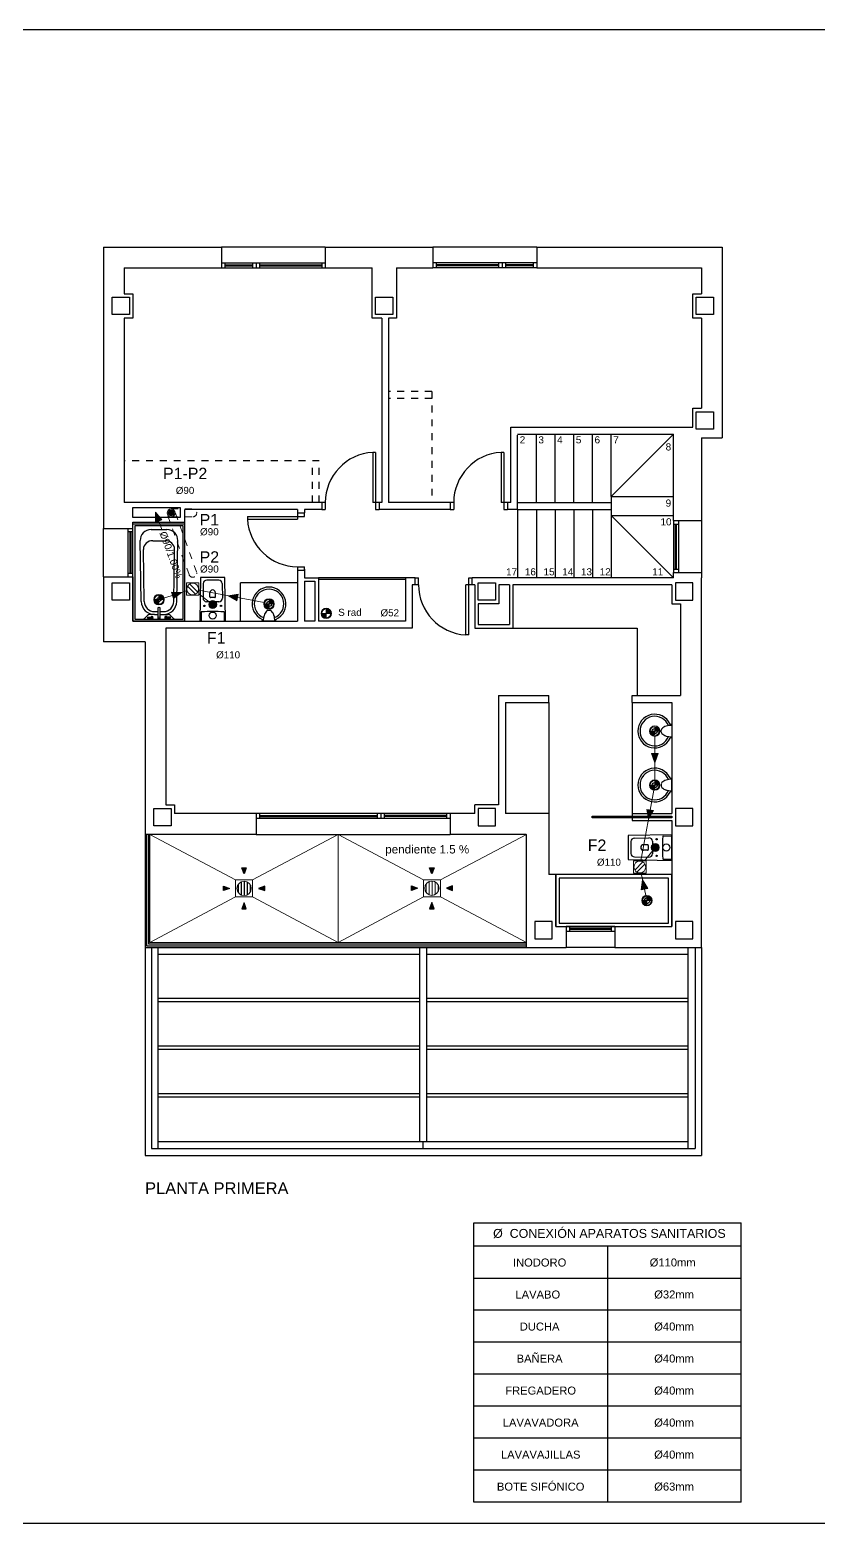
# Model space of a CAD drawing. Header units: millimetres. Extents: x 441156 to 441876, y 4514765 to 4515211.
# Drawn here: x 441305.64 to 441317.02, y 4515058.15 to 4515079.69 of the extents above; entities that cross this region are included whole.
import ezdxf
from ezdxf.enums import TextEntityAlignment as Align

# ---------------------------------------------------------------- set-up
doc = ezdxf.new("R2010")
doc.units = ezdxf.units.MM
for name, pattern in [('CONTINUA', [0]), ('RAYITAS', [0.375, 0.25, -0.125]), ('TRAZO_Y_PUNTO', [1, 0.5, -0.25, 0, -0.25])]:
    doc.linetypes.add(name, pattern=pattern)
doc.layers.add('01_cartela', color=6, linetype='Continuous', plot=False)
for name, color, linetype in [('01_FECALES', 170, 'Continuous'), ('01_mono PRIMERA', 2, 'Continuous'), ('01_proyección', 4, 'RAYITAS'), ('01_puertas', 2, 'Continuous'), ('01_textos', 7, 'Continuous'), ('CALEFAC_NOTAS', 7, 'Continuous'), ('INGIN SANEAMIENTO TEXTO', 7, 'Continuous')]:
    doc.layers.add(name, color=color, linetype=linetype)
for name, color, linetype, lineweight in [('INGIN SANEAMIENTO BAJANTE FECALES', 10, 'Continuous', 5), ('INGIN SANEAMIENTO BAJANTE PLUVIALES', 170, 'Continuous', 5), ('INGIN SANEAMIENTO TEXTO ENTERRADO', 7, 'Continuous', 0)]:
    doc.layers.add(name, color=color, linetype=linetype, lineweight=lineweight)
doc.layers.add('INGIN SANEAMIENTO INTERIOR', color=7, linetype='Continuous', lineweight=20, true_color=0x046206)
doc.styles.add('Estilo1', font='swissel.ttf')
doc.styles.add('NIEVES2', font='sanss___.ttf')
doc.linetypes.add('FLE2', pattern='A,1e-05,[1,fle2.shx,S=1,R=0,X=0,Y=0],-1', length=1.00001)

# ---------------------------------------------------------------- blocks, each defined once
blk = doc.blocks.new('A$C07944EAF')
at = {"layer": '01_mono PRIMERA', "color": 254}
for p, q in [((1.407, 13.1), (1.407, 9.043)), ((1.407, 13.1), (3.107, 13.1)), ((3.107, 13.1, 0), (3.107, 12.8, 0)), ((4.607, 13.1, 0), (3.107, 13.1, 0)), ((4.607, 13.1, 0), (4.607, 12.8, 0)), ((4.607, 13.1), (6.157, 13.1, 0)), ((6.157, 13.1, 0), (6.157, 12.8, 0)), ((7.657, 13.1, 0), (6.157, 13.1, 0)), ((7.657, 13.1, 0), (10.332, 13.1)), ((7.657, 13.1, 0), (7.657, 12.8, 0)), ((10.332, 13.1, 0), (10.332, 10.35, 0)), ((1.707, 12.8, 0), (1.707, 12.425, 0)), ((1.707, 12.8, 0), (3.107, 12.8)), ((3.107, 12.87, 0), (4.607, 12.87, 0)), ((3.107, 12.8, 0), (4.607, 12.8, 0)), ((3.157, 12.87, 0), (3.157, 12.8, 0)), ((3.157, 12.842, 0), (3.557, 12.842, 0)), ((3.157, 12.828, 0), (3.557, 12.828, 0)), ((3.557, 12.87, 0), (3.557, 12.8, 0)), ((3.607, 12.87, 0), (3.607, 12.8, 0)), ((3.657, 12.87, 0), (3.657, 12.8, 0)), ((3.657, 12.842, 0), (4.557, 12.842, 0)), ((3.657, 12.828, 0), (4.557, 12.828, 0)), ((4.557, 12.87, 0), (4.557, 12.8, 0)), ((4.607, 12.8), (5.282, 12.8)), ((5.632, 12.8), (6.157, 12.8, 0)), ((7.657, 12.87, 0), (6.157, 12.87, 0)), ((7.657, 12.8, 0), (6.157, 12.8, 0)), ((6.207, 12.87, 0), (6.207, 12.8, 0)), ((7.107, 12.842, 0), (6.207, 12.842, 0)), ((7.107, 12.828, 0), (6.207, 12.828, 0)), ((7.107, 12.87, 0), (7.107, 12.8, 0)), ((7.157, 12.87, 0), (7.157, 12.8, 0)), ((7.207, 12.87, 0), (7.207, 12.8, 0)), ((7.607, 12.842, 0), (7.207, 12.842, 0)), ((7.607, 12.828, 0), (7.207, 12.828, 0)), ((7.607, 12.87, 0), (7.607, 12.8, 0)), ((7.657, 12.8, 0), (10.032, 12.8)), ((10.032, 12.8, 0), (10.032, 12.425, 0)), ((1.707, 12.075), (1.707, 9.415)), ((5.42, 12.075, 0), (5.42, 9.415, 0)), ((5.52, 12.075, 0), (5.52, 9.415, 0)), ((10.032, 12.075, 0), (10.032, 10.775, 0)), ((7.282, 10.5), (9.907, 10.5)), ((7.282, 9.415), (7.282, 10.5)), ((7.382, 10.4), (9.632, 10.4)), ((7.382, 9.315), (7.382, 10.385)), ((7.652, 9.415), (7.652, 10.4)), ((7.922, 9.415), (7.922, 10.4)), ((8.192, 9.415), (8.192, 10.4)), ((8.462, 9.415), (8.462, 10.4)), ((8.732, 9.5), (8.732, 10.4)), ((8.732, 9.5), (9.632, 10.4)), ((9.632, 9.155), (9.632, 10.4)), ((10.032, 10.35, 0), (10.332, 10.35, 0)), ((10.032, 10.35, 0), (10.032, 9.155, 0)), ((5.332, 10.139, 0), (5.291, 10.139, 0)), ((5.291, 10.139, 0), (5.291, 9.415, 0)), ((5.332, 10.139, 0), (5.332, 9.315, 0)), ((7.184, 10.139), (7.142, 10.139)), ((7.142, 10.139), (7.142, 9.415)), ((7.184, 10.139), (7.184, 9.315)), ((8.732, 9.5), (8.732, 8.33)), ((8.732, 9.5), (9.632, 9.5)), ((4.557, 9.415), (1.707, 9.415)), ((4.207, 9.315), (2.582, 9.315)), ((2.582, 9.13, 0), (2.582, 9.315, 0)), ((4.207, 9.315), (4.207, 9.265)), ((4.207, 9.265), (4.307, 9.265)), ((4.207, 9.265), (4.207, 9.174)), ((4.557, 9.315, 0), (4.307, 9.315, 0)), ((4.307, 9.315), (4.307, 9.265)), ((4.307, 9.215), (4.307, 9.265)), ((4.557, 9.415, 0), (4.557, 9.315, 0)), ((4.607, 9.415, 0), (4.557, 9.415, 0)), ((4.557, 9.315, 0), (4.607, 9.315, 0)), ((4.607, 9.415, 0), (4.607, 9.315, 0)), ((5.382, 9.415, 0), (5.291, 9.415, 0)), ((5.332, 9.315, 0), (5.382, 9.315, 0)), ((5.42, 9.415), (5.382, 9.415)), ((5.42, 9.415, 0), (5.382, 9.415, 0)), ((5.382, 9.415, 0), (5.382, 9.315, 0)), ((6.409, 9.315), (5.382, 9.315, 0)), ((6.409, 9.415), (5.52, 9.415)), ((6.409, 9.415), (6.409, 9.315)), ((6.459, 9.415), (6.409, 9.415)), ((6.409, 9.315), (6.459, 9.315)), ((6.459, 9.415), (6.459, 9.315)), ((7.234, 9.415), (7.142, 9.415)), ((7.184, 9.315), (7.234, 9.315)), ((7.282, 9.415), (7.234, 9.415)), ((7.234, 9.415), (7.234, 9.315)), ((7.382, 9.315), (7.234, 9.315)), ((7.382, 9.415), (8.732, 9.415)), ((7.382, 9.315), (7.382, 8.33)), ((7.382, 9.315), (8.732, 9.315)), ((7.652, 9.315), (7.652, 8.33)), ((7.922, 9.315), (7.922, 8.33)), ((8.192, 9.315), (8.192, 8.33)), ((8.462, 9.315), (8.462, 8.33)), ((8.732, 9.315), (8.732, 9.23)), ((1.832, 9.043, 0), (1.832, 9.13)), ((1.832, 9.13), (2.582, 9.13, 0)), ((1.832, 7.705), (1.832, 9.105)), ((2.582, 9.105), (1.832, 9.105)), ((2.556, 9.079), (1.858, 9.079)), ((1.858, 9.079), (1.858, 7.731)), ((2.556, 7.731), (2.556, 9.079)), ((2.582, 9.105, 0), (2.582, 9.13, 0)), ((2.582, 7.705), (2.582, 9.105)), ((3.483, 9.215), (3.483, 9.174)), ((3.483, 9.215), (4.307, 9.215)), ((3.483, 9.174), (4.207, 9.174)), ((8.732, 9.23), (9.632, 9.23)), ((8.732, 9.23), (9.632, 8.33)), ((9.632, 9.155), (9.632, 8.405)), ((9.632, 9.155), (10.032, 9.155)), ((9.632, 9.105), (9.702, 9.105)), ((9.66, 8.455), (9.66, 9.105)), ((9.674, 8.455), (9.674, 9.105)), ((9.702, 9.155), (9.702, 8.405)), ((10.032, 9.155), (10.032, 8.405)), ((1.407, 8.343, 0), (1.407, 9.043, 0)), ((1.407, 9.043, 0), (1.832, 9.043, 0)), ((1.762, 8.343, 0), (1.762, 9.043, 0)), ((1.832, 8.993, 0), (1.762, 8.993, 0)), ((1.832, 8.993, 0), (1.762, 8.993, 0)), ((1.79, 8.393, 0), (1.79, 8.993, 0)), ((1.804, 8.393, 0), (1.804, 8.993, 0)), ((1.832, 8.343, 0), (1.832, 9.043, 0)), ((1.952, 7.987), (1.937, 8.867)), ((2.093, 9.025), (2.322, 9.025)), ((2.117, 8.865), (2.298, 8.865)), ((2.463, 7.987), (2.477, 8.867)), ((1.994, 7.988), (1.982, 8.74)), ((2.421, 7.988), (2.433, 8.74)), ((4.207, 8.49), (4.207, 8.44)), ((4.207, 8.49), (4.307, 8.49)), ((4.207, 8.455), (4.207, 7.705)), ((4.207, 8.44), (4.307, 8.44)), ((4.307, 8.44), (4.307, 8.49)), ((4.307, 8.455), (4.307, 8.33)), ((9.632, 8.455), (9.702, 8.455)), ((9.632, 8.405), (10.032, 8.405)), ((9.632, 8.33), (9.632, 8.405)), ((10.032, 8.405, 0), (10.032, 8.33, 0)), ((1.407, 8.343), (1.407, 7.405)), ((1.407, 8.343, 0), (1.832, 8.343, 0)), ((1.832, 8.393, 0), (1.762, 8.393, 0)), ((1.832, 8.343), (1.832, 7.705)), ((2.846, 8.246), (2.843, 8.036)), ((3.069, 8.295), (2.896, 8.295)), ((3.119, 8.246), (3.122, 8.036)), ((4.207, 8.255), (3.382, 8.255)), ((3.382, 7.705, 0), (3.382, 8.255)), ((4.307, 8.33), (4.507, 8.33)), ((4.307, 8.28), (4.307, 7.705)), ((4.307, 8.28), (4.307, 7.705)), ((4.307, 8.28), (4.457, 8.28)), ((4.457, 8.28), (4.457, 7.705)), ((5.762, 8.33), (4.507, 8.33)), ((4.507, 8.33), (4.507, 7.705)), ((5.762, 8.305), (4.507, 8.305)), ((5.901, 8.33), (5.762, 8.33)), ((5.762, 8.33, 0), (5.762, 7.705)), ((5.901, 8.23, 0), (5.862, 8.23, 0)), ((5.862, 8.23, 0), (5.862, 7.605)), ((5.901, 8.23, 0), (5.901, 8.33, 0)), ((5.901, 8.33, 0), (5.951, 8.33, 0)), ((5.951, 8.23, 0), (5.901, 8.23, 0)), ((5.951, 8.23, 0), (5.951, 8.33, 0)), ((6.726, 8.23, 0), (6.635, 8.23, 0)), ((6.635, 7.506, 0), (6.635, 8.23, 0)), ((6.676, 7.506, 0), (6.676, 8.33, 0)), ((6.676, 8.33, 0), (6.726, 8.33, 0)), ((9.632, 8.33), (6.726, 8.33)), ((6.726, 8.23, 0), (6.726, 8.33, 0)), ((6.762, 8.23, 0), (6.726, 8.23, 0)), ((6.762, 8.23, 0), (6.762, 7.605)), ((7.262, 8.23), (7.112, 8.23)), ((7.112, 8.23, 0), (7.112, 7.955, 0)), ((7.262, 8.23), (7.262, 7.655)), ((9.607, 8.23), (7.312, 8.23)), ((7.312, 8.23), (7.312, 7.605)), ((10.032, 3), (10.032, 8.33)), ((3.072, 7.985), (2.893, 7.985)), ((2.942, 8.055), (2.942, 8.115)), ((3.012, 8.045), (2.952, 8.045)), ((3.022, 8.055), (3.022, 8.115)), ((2.041, 7.785), (2.001, 7.746)), ((2.041, 7.763), (2.107, 7.763)), ((2.041, 7.763), (2.041, 7.748)), ((2.142, 7.8), (2.076, 7.8)), ((2.142, 7.842), (2.194, 7.842)), ((2.142, 7.8), (2.194, 7.8)), ((2.194, 7.755), (2.194, 7.893)), ((2.22, 7.893), (2.22, 7.755)), ((2.22, 7.842), (2.273, 7.842)), ((2.22, 7.8), (2.273, 7.8)), ((2.273, 7.8), (2.339, 7.8)), ((2.373, 7.763), (2.307, 7.763)), ((2.373, 7.748), (2.373, 7.763)), ((2.374, 7.786), (2.414, 7.746)), ((2.816, 7.832), (2.814, 7.705)), ((3.148, 7.832), (3.15, 7.705)), ((3.78, 7.862), (3.81, 7.862)), ((7.112, 7.955), (6.812, 7.955)), ((6.812, 7.955), (6.812, 7.655)), ((9.732, 7.955), (9.732, 6.63)), ((1.832, 7.705), (4.207, 7.705)), ((2.582, 7.705), (1.832, 7.705)), ((1.858, 7.731), (2.556, 7.731)), ((2.041, 7.748), (2.107, 7.748)), ((2.307, 7.748), (2.373, 7.748)), ((2.307, 7.605), (2.307, 5.055)), ((5.862, 7.605), (2.307, 7.605)), ((3.698, 7.707), (3.699, 7.722)), ((3.889, 7.705), (3.701, 7.705)), ((3.891, 7.707), (3.891, 7.722)), ((4.457, 7.705), (4.307, 7.705)), ((5.762, 7.705), (4.507, 7.705)), ((6.762, 7.605), (7.312, 7.605)), ((6.812, 7.655), (7.262, 7.655)), ((7.312, 7.605), (9.107, 7.605, 0)), ((9.107, 7.605, 0), (9.107, 6.63)), ((2.007, 7.405), (1.407, 7.405)), ((2.007, 7.405), (2.007, 4.63)), ((6.676, 7.506, 0), (6.635, 7.506, 0)), ((7.107, 6.63, 0), (7.832, 6.63)), ((7.107, 6.63), (7.107, 5.055)), ((7.207, 6.53), (7.207, 4.93)), ((7.207, 6.53, 0), (7.832, 6.53)), ((7.832, 6.53, 0), (7.832, 6.63)), ((7.832, 6.53), (7.832, 4.93)), ((9.032, 6.63), (9.732, 6.63, 0)), ((9.032, 6.53), (9.032, 6.63)), ((9.032, 6.53), (9.607, 6.53, 0)), ((9.032, 6.53), (9.032, 4.93)), ((9.607, 6.53), (9.607, 4.93)), ((9.451, 6.104), (9.45, 6.134)), ((9.605, 6.216), (9.59, 6.215)), ((9.607, 6.213), (9.607, 6.025)), ((9.605, 6.022), (9.59, 6.023)), ((9.605, 5.438), (9.59, 5.437)), ((9.607, 5.247), (9.607, 5.435)), ((9.451, 5.356), (9.45, 5.326)), ((9.605, 5.245), (9.59, 5.245)), ((7.107, 5.055), (6.762, 5.055)), ((6.762, 4.93, 0), (6.762, 5.055, 0)), ((6.837, 5.055), (6.837, 5.055)), ((3.607, 4.93, 0), (2.432, 4.93, 0)), ((3.607, 4.93, 0), (3.607, 4.63, 0)), ((6.407, 4.93, 0), (3.607, 4.93, 0)), ((6.407, 4.86, 0), (3.607, 4.86, 0)), ((3.657, 4.93, 0), (3.657, 4.86, 0)), ((3.657, 4.902, 0), (5.357, 4.902, 0)), ((3.657, 4.888, 0), (5.357, 4.888, 0)), ((5.357, 4.93, 0), (5.357, 4.86, 0)), ((5.407, 4.93, 0), (5.407, 4.86, 0)), ((5.457, 4.93, 0), (5.457, 4.86, 0)), ((6.357, 4.902, 0), (5.457, 4.902, 0)), ((6.357, 4.888, 0), (5.457, 4.888, 0)), ((6.357, 4.93, 0), (6.357, 4.86, 0)), ((6.762, 4.93, 0), (6.407, 4.93, 0)), ((6.407, 4.93, 0), (6.407, 4.63, 0)), ((7.832, 4.93, 0), (7.207, 4.93, 0)), ((7.832, 4.93), (7.832, 4.05)), ((9.032, 4.93), (9.607, 4.93)), ((9.032, 4.93), (9.032, 4.894)), ((9.032, 4.894), (9.032, 4.866)), ((9.032, 4.866), (9.032, 4.83)), ((9.032, 4.83), (9.607, 4.83)), ((9.607, 4.83), (9.607, 3.3)), ((3.607, 4.63, 0), (2.007, 4.63, 0)), ((2.007, 4.63), (2.007, 3)), ((2.027, 4.63), (2.027, 3.02)), ((2.057, 4.63), (2.057, 3.05)), ((3.607, 4.63, 0), (6.407, 4.63, 0)), ((7.507, 4.63, 0), (6.407, 4.63, 0)), ((7.507, 4.63), (7.507, 3)), ((9.017, 4.526), (9.017, 4.354)), ((9.066, 4.576), (9.276, 4.58)), ((9.327, 4.53), (9.327, 4.35)), ((9.48, 4.606), (9.607, 4.608)), ((9.257, 4.48), (9.197, 4.48)), ((9.257, 4.4), (9.197, 4.4)), ((9.267, 4.47), (9.267, 4.41)), ((9.066, 4.304), (9.276, 4.3)), ((9.48, 4.274), (9.607, 4.272)), ((7.932, 3.3), (8.082, 3.3)), ((8.782, 3.3, 0), (8.082, 3.3, 0)), ((8.082, 3.3, 0), (8.082, 3, 0)), ((8.132, 3.3, 0), (8.132, 3.23, 0)), ((8.732, 3.272, 0), (8.132, 3.272, 0)), ((8.732, 3.258, 0), (8.132, 3.258, 0)), ((8.732, 3.3, 0), (8.732, 3.23, 0)), ((8.782, 3.3), (9.607, 3.3)), ((8.782, 3.3, 0), (8.782, 3, 0)), ((2.027, 3.02), (7.507, 3.02)), ((2.057, 3.05), (7.507, 3.05)), ((8.782, 3.23, 0), (8.082, 3.23, 0)), ((2.007, 3), (7.507, 3)), ((2.007, 3), (2.007, 0)), ((2.097, 3), (2.097, 0.1)), ((2.197, 0.1), (2.197, 3)), ((2.197, 2.9, 0), (5.97, 2.9, 0)), ((5.97, 0.2, 0), (5.97, 3, 0)), ((6.07, 0.2, 0), (6.07, 3, 0)), ((6.07, 2.9, 0), (9.842, 2.9)), ((7.507, 3), (8.082, 3)), ((8.782, 3, 0), (8.082, 3, 0)), ((8.782, 3), (10.032, 3, 0)), ((9.842, 0.1), (9.842, 3)), ((9.942, 3), (9.942, 0.1)), ((10.032, 3), (10.032, 0)), ((5.97, 2.263, 0), (2.197, 2.263, 0)), ((5.97, 2.213, 0), (2.197, 2.213, 0)), ((9.842, 2.263), (6.07, 2.263, 0)), ((9.842, 2.213), (6.07, 2.213, 0)), ((5.97, 1.575, 0), (2.197, 1.575, 0)), ((5.97, 1.525, 0), (2.197, 1.525, 0)), ((9.842, 1.575), (6.07, 1.575, 0)), ((9.842, 1.525), (6.07, 1.525, 0)), ((5.97, 0.888, 0), (2.197, 0.888, 0)), ((9.842, 0.888), (6.07, 0.888, 0)), ((5.97, 0.838, 0), (2.197, 0.838, 0)), ((9.842, 0.838), (6.07, 0.838, 0)), ((2.007, 0, 0), (10.032, 0)), ((2.097, 0.1, 0), (9.942, 0.1)), ((2.197, 0.2, 0), (9.842, 0.2)), ((6.02, 0.1, 0), (6.02, 0.2, 0)), ((6.02, 0.1, 0), (6.02, 0.2, 0))]:
    blk.add_line(p, q, dxfattribs=at)
at = {"layer": '01_mono PRIMERA', "color": 254, "elevation": 0}
for points in [[(5.42, 12.075), (5.282, 12.075), (5.282, 12.8), (5.282, 12.8)], [(5.632, 12.8), (5.632, 12.8), (5.632, 12.075), (5.52, 12.075)]]:
    blk.add_lwpolyline(points, dxfattribs=at)
at = {"layer": '01_mono PRIMERA', "color": 254}
for points in [[(1.782, 12.125), (1.532, 12.125), (1.532, 12.375), (1.782, 12.375), (1.782, 12.125)], [(5.582, 12.125), (5.332, 12.125), (5.332, 12.375), (5.582, 12.375), (5.582, 12.125)], [(9.957, 12.375), (10.207, 12.375), (10.207, 12.125), (9.957, 12.125), (9.957, 12.375)], [(9.957, 10.725), (10.207, 10.725), (10.207, 10.475), (9.957, 10.475), (9.957, 10.725)], [(1.832, 9.345), (2.512, 9.345), (2.512, 9.2), (1.832, 9.2)], [(1.782, 8.005), (1.532, 8.005), (1.532, 8.255), (1.782, 8.255), (1.782, 8.005)], [(7.062, 8.005), (6.812, 8.005), (6.812, 8.255), (7.062, 8.255), (7.062, 8.005)], [(9.657, 8.005), (9.907, 8.005), (9.907, 8.255), (9.657, 8.255), (9.657, 8.005)], [(2.382, 4.755), (2.132, 4.755), (2.132, 5.005), (2.382, 5.005), (2.382, 4.755)], [(6.812, 4.755), (7.062, 4.755), (7.062, 5.005), (6.812, 5.005), (6.812, 4.755)], [(9.657, 4.755), (9.907, 4.755), (9.907, 5.005), (9.657, 5.005), (9.657, 4.755)], [(8.457, 4.894), (9.607, 4.894), (9.607, 4.866), (8.457, 4.866)], [(9.607, 4.05), (7.932, 4.05), (7.932, 3.3), (9.607, 3.3)], [(9.557, 4), (7.982, 4), (7.982, 3.35), (9.557, 3.35)], [(7.632, 3.125), (7.882, 3.125), (7.882, 3.375), (7.632, 3.375), (7.632, 3.125)], [(9.657, 3.125), (9.907, 3.125), (9.907, 3.375), (9.657, 3.375), (9.657, 3.125)]]:
    blk.add_lwpolyline(points, close=True, dxfattribs=at)
for points in [[(1.707, 12.425), (1.832, 12.425), (1.832, 12.075)], [(10.032, 12.075), (9.907, 12.075), (9.907, 12.425), (10.032, 12.425)], [(1.832, 12.075), (1.707, 12.075)], [(9.907, 10.5), (9.907, 10.775), (10.032, 10.775)], [(9.607, 8.23), (9.607, 7.955)], [(9.607, 7.955), (9.732, 7.955)], [(2.307, 5.055), (2.432, 5.055), (2.432, 4.93)], [(7.932, 3.3), (7.932, 4.05), (7.832, 4.05)]]:
    blk.add_lwpolyline(points, dxfattribs=at)
at = {"layer": '01_mono PRIMERA', "color": 254, "flags": 128}
for points in [[(3.163, 7.705, 0.414214), (3.167, 7.709), (3.167, 7.71), (3.157, 8.331, 0.436396), (3.153, 8.335), (2.811, 8.335, 0.436396), (2.807, 8.331), (2.797, 7.71), (2.797, 7.709, 0.414214), (2.801, 7.705)], [(9.607, 4.621, 0.414214), (9.603, 4.625), (9.602, 4.625), (8.982, 4.615, 0.436396), (8.977, 4.611), (8.977, 4.269, 0.436396), (8.982, 4.265), (9.602, 4.255), (9.603, 4.255, 0.414214), (9.607, 4.259)]]:
    blk.add_lwpolyline(points, format="xyb", close=True, dxfattribs=at)
at = {"layer": '01_mono PRIMERA', "color": 254}
for centre, radius in [((2.207, 8.015), 0.0275), ((3.795, 7.953), 0.036), ((2.862, 7.925), 0.01), ((2.982, 7.785), 0.051), ((3.102, 7.925), 0.01), ((9.36, 6.119), 0.036), ((9.36, 5.341), 0.036), ((9.387, 4.56), 0.01), ((9.387, 4.32), 0.01), ((9.527, 4.44), 0.051)]:
    blk.add_circle(centre, radius, dxfattribs=at)
for centre, radius, start, end in [((5.332, 9.415, 0), 0.725, 93.2758, 180), ((7.184, 9.415), 0.725, 93.2758, 180), ((4.207, 9.215), 0.725, 183.2758, 270), ((2.091, 8.871), 0.154, 89.317, 181.6763), ((2.114, 8.733), 0.132, 88.598, 177.0747), ((2.301, 8.733), 0.132, 2.9253, 91.402), ((2.324, 8.871), 0.154, 358.3237, 90.683), ((2.896, 8.245), 0.05, 90, 179.076), ((3.069, 8.245), 0.05, 0.924, 90), ((3.795, 7.953), 0.243, 294.8749, 245.1251), ((6.676, 8.23, 0), 0.725, 180, 266.7242), ((2.142, 7.99), 0.19, 180.9132, 270), ((2.142, 7.99), 0.148, 180.8545, 270), ((2.273, 7.99), 0.148, 270, 359.079), ((2.273, 7.99), 0.19, 270, 359.0249), ((2.893, 8.035), 0.05, 179.076, 270), ((2.982, 8.115), 0.04, 0, 180), ((2.952, 8.055), 0.01, 180, 270), ((3.012, 8.055), 0.01, 270, 0), ((3.072, 8.035), 0.05, 270, 0.924), ((3.795, 7.953), 0.213, 292.0656, 248.0564), ((2.076, 7.75), 0.05, 90, 135), ((2.107, 7.755), 0.017, 206.179, 153.821), ((2.107, 7.755), 0.0075, 270, 90), ((2.207, 7.755), 0.019, 133.1736, 46.8264), ((2.207, 7.755), 0.013, 180, 0), ((2.307, 7.755), 0.017, 26.179, 333.821), ((2.307, 7.755), 0.0075, 90, 270), ((2.339, 7.75), 0.05, 45.1537, 90), ((2.823, 7.832), 0.007, 93.0641, 179.076), ((2.982, 4.861), 2.982, 86.9359, 93.0641), ((3.141, 7.832), 0.007, 0.924, 86.9359), ((3.991, 7.708), 0.279, 163.1835, 180.617), ((3.86, 7.747), 0.143, 134.3044, 163.1835), ((3.795, 7.814), 0.0498, 107.9532, 134.3044), ((3.795, 7.814), 0.0498, 45.6956, 72.5904), ((3.73, 7.747), 0.143, 16.8165, 45.6956), ((3.599, 7.708), 0.279, 359.383, 16.8165), ((1.966, 7.781), 0.05, 270, 314.9968), ((2.449, 7.781), 0.05, 224.9908, 270), ((3.686, 7.721), 0.0128, 3.786, 59.4709), ((3.701, 7.708), 0.0027, 186.6841, 270), ((3.889, 7.708), 0.0027, 270, 353.3159), ((3.904, 7.721), 0.0128, 120.5291, 176.214), ((9.36, 6.119), 0.243, 24.8749, 335.1251), ((9.36, 6.119), 0.213, 22.0656, 338.0564), ((9.498, 6.119), 0.0498, 135.6956, 162.5904), ((9.498, 6.119), 0.0498, 197.9532, 224.3044), ((9.565, 6.054), 0.143, 106.8165, 135.6956), ((9.565, 6.185), 0.143, 224.3044, 253.1835), ((9.604, 5.923), 0.279, 89.383, 106.8165), ((9.604, 6.315), 0.279, 253.1835, 270.617), ((9.591, 6.228), 0.0128, 210.5291, 266.214), ((9.605, 6.213), 0.0027, 360, 83.3159), ((9.591, 6.01), 0.0128, 93.786, 149.4709), ((9.605, 6.025), 0.0027, 276.6841, 360), ((9.36, 5.341), 0.243, 24.8749, 335.1251), ((9.36, 5.341), 0.213, 21.9436, 337.9344), ((9.565, 5.276), 0.143, 106.8165, 135.6956), ((9.604, 5.145), 0.279, 89.383, 106.8165), ((9.591, 5.45), 0.0128, 210.5291, 266.214), ((9.605, 5.435), 0.0027, 0, 83.3159), ((9.498, 5.341), 0.0498, 197.4096, 224.3044), ((9.498, 5.341), 0.0498, 135.6956, 162.0468), ((9.565, 5.406), 0.143, 224.3044, 253.1835), ((9.604, 5.537), 0.279, 253.1835, 270.617), ((9.591, 5.233), 0.0128, 93.786, 149.4709), ((9.605, 5.247), 0.0027, 276.6841, 0), ((9.067, 4.526), 0.05, 90.924, 180), ((9.277, 4.53), 0.05, 0, 90.924), ((12.452, 4.44), 2.982, 176.9359, 183.0641), ((9.481, 4.599), 0.007, 90.924, 176.9359), ((9.067, 4.354), 0.05, 180, 269.076), ((9.197, 4.44), 0.04, 90, 270), ((9.257, 4.47), 0.01, 0, 90), ((9.257, 4.41), 0.01, 270, 0), ((9.277, 4.35), 0.05, 269.076, 0), ((9.481, 4.281), 0.007, 183.0641, 269.076), ((9.248, 3.675), 0.04, 0.0137, 180.0137), ((9.248, 3.675), 0.04, 180.0137, 0.0137)]:
    blk.add_arc(centre, radius, start, end, dxfattribs=at)
at = {"layer": '01_mono PRIMERA', "color": 254, "extrusion": (0, 0, -1)}
blk.add_ellipse((2.207, 7.893), major_axis=(-0.013, 0), ratio=0.955769, start_param=0, end_param=3.141593, dxfattribs=at)
at = {"layer": '01_proyección', "color": 120, "ltscale": 0.25}
for p, q in [((6.145, 11.015, 0), (5.52, 11.015, 0)), ((6.145, 11.015, 0), (6.145, 9.415, 0)), ((6.145, 10.915, 0), (5.52, 10.915, 0)), ((4.52, 10.015), (1.707, 10.015)), ((4.42, 9.415, 0), (4.42, 10.015, 0)), ((4.52, 9.415, 0), (4.52, 10.015, 0))]:
    blk.add_line(p, q, dxfattribs=at)
at = {"layer": '01_mono PRIMERA', "color": 254, "style": 'NIEVES2'}
for s, height, p in [('2', 0.103, (7.451, 10.268, 0)), ('3', 0.103, (7.721, 10.268, 0)), ('4', 0.103, (7.991, 10.268, 0)), ('5', 0.103, (8.261, 10.268, 0)), ('6', 0.103, (8.531, 10.268, 0)), ('7', 0.103, (8.801, 10.268, 0)), ('8', 0.103, (9.557, 10.166, 0)), ('9', 0.103, (9.557, 9.356, 0)), ('10', 0.1026, (9.522, 9.086, 0)), ('17', 0.1026, (7.295, 8.365, 0)), ('16', 0.1026, (7.565, 8.365, 0)), ('15', 0.1026, (7.835, 8.365, 0)), ('14', 0.1026, (8.105, 8.365, 0)), ('13', 0.1026, (8.375, 8.365, 0)), ('12', 0.1026, (8.645, 8.365, 0)), ('11', 0.1026, (9.403, 8.365, 0))]:
    blk.add_text(s, height=height, dxfattribs=at).set_placement(p, align=Align.CENTER)
blk = doc.blocks.new('BAJANTE FECALES')
at = {"layer": 'INGIN SANEAMIENTO BAJANTE FECALES', "lineweight": 0}
h = blk.add_hatch(dxfattribs=at)
h.set_pattern_fill('GOST_WOOD', color=256, scale=0.005)
edge = h.paths.add_edge_path(flags=17)
edge.add_arc((57.049, 39.966), 0.0688, 0, 360)
edge = h.paths.add_edge_path()
edge.add_arc((57.049, 39.966), 0.0918, 0, 360)
h = blk.add_hatch(color=256, dxfattribs=at)
h.dxf.hatch_style = 1
edge = h.paths.add_edge_path()
edge.add_arc((57.049, 39.966), 0.0688, 0, 360)
for radius in [0.0918, 0.0688]:
    blk.add_circle((57.049, 39.966), radius, dxfattribs=at)
blk = doc.blocks.new('BOTE_SIFONICO')
at = {"layer": 'INGIN SANEAMIENTO INTERIOR', "ltscale": 0.5}
for p, q in [((-0.062, -0.036), (0.036, 0.062)), ((-0.036, -0.062), (0.062, 0.036))]:
    blk.add_line(p, q, dxfattribs=at)
blk.add_lwpolyline([(-0.075, -0.075), (0.075, -0.075), (0.075, 0.075), (-0.075, 0.075), (-0.075, -0.075)], close=True, dxfattribs=at)
blk.add_circle((0, 0), 0.0712, dxfattribs=at)
blk = doc.blocks.new('SIFON')
at = {"layer": 'INGIN SANEAMIENTO INTERIOR', "linetype": 'Continuous', "lineweight": 0}
h = blk.add_hatch(color=256, dxfattribs=at)
h.dxf.hatch_style = 1
edge = h.paths.add_edge_path()
edge.add_line((1065.928, 523.956), (1065.852, 523.956))
edge.add_arc((1065.928, 523.956), 0.076, 180, 270)
edge.add_line((1065.928, 523.88), (1065.928, 523.956))
edge = h.paths.add_edge_path()
edge.add_line((1065.928, 524.032), (1065.928, 523.956))
edge.add_line((1065.928, 523.956), (1066.004, 523.956))
edge.add_arc((1065.928, 523.956), 0.076, 0, 90)
for points in [[(1065.852, 523.956), (1066.004, 523.956)], [(1065.928, 524.032), (1065.928, 523.88)]]:
    blk.add_lwpolyline(points, dxfattribs=at)
for radius in [0.0891, 0.076]:
    blk.add_circle((1065.928, 523.956), radius, dxfattribs=at)
blk = doc.blocks.new('DLECHA SANEAMIENTO INTERIOR')
at = {"layer": 'INGIN SANEAMIENTO INTERIOR', "lineweight": 0}
h = blk.add_hatch(color=256, dxfattribs=at)
h.dxf.hatch_style = 1
h.paths.add_polyline_path([(1048.429, 522.543), (1048.429, 522.658), (1048.588, 522.6)])
blk.add_lwpolyline([(1048.429, 522.543), (1048.429, 522.658), (1048.588, 522.6), (1048.429, 522.543)], dxfattribs=at)
blk = doc.blocks.new('B PLUVIALES')
at = {"layer": 'INGIN SANEAMIENTO BAJANTE PLUVIALES', "lineweight": 0}
h = blk.add_hatch(color=256, dxfattribs=at)
h.dxf.hatch_style = 1
edge = h.paths.add_edge_path()
edge.add_arc((57.049, 40.386), 0.0688, 0, 360)
for radius in [0.0918, 0.0688]:
    blk.add_circle((57.049, 40.386), radius, dxfattribs=at)

msp = doc.modelspace()

# ---------------------------------------------------------------- hatches: boundary and pattern name
at = {"layer": '01_puertas', "ltscale": 0.5}
h = msp.add_hatch(color=256, dxfattribs=at)
h.dxf.hatch_style = 1
h.paths.add_polyline_path([(441308.70285024, 4515067.5995773), (441308.76643123, 4515067.5995773), (441308.73464074, 4515067.51209915)])
h = msp.add_hatch(color=256, dxfattribs=at)
h.dxf.hatch_style = 1
h.paths.add_polyline_path([(441311.41206932, 4515067.60289893), (441311.4756503, 4515067.60289893), (441311.44385981, 4515067.51542077)])
h = msp.add_hatch(color=256, dxfattribs=at)
h.dxf.hatch_style = 1
h.paths.add_polyline_path([(441308.43899062, 4515067.27213669), (441308.43899062, 4515067.33571767), (441308.52646877, 4515067.30392718)])
h = msp.add_hatch(color=256, dxfattribs=at)
h.dxf.hatch_style = 1
h.paths.add_polyline_path([(441309.03246051, 4515067.27292516), (441309.03246051, 4515067.33650614), (441308.94498235, 4515067.30471565)])
h = msp.add_hatch(color=256, dxfattribs=at)
h.dxf.hatch_style = 1
h.paths.add_polyline_path([(441311.14820969, 4515067.27545831), (441311.14820969, 4515067.3390393), (441311.23568785, 4515067.3072488)])
h = msp.add_hatch(color=256, dxfattribs=at)
h.dxf.hatch_style = 1
h.paths.add_polyline_path([(441311.74167958, 4515067.27624678), (441311.74167958, 4515067.33982777), (441311.65420142, 4515067.30803728)])
h = msp.add_hatch(color=256, dxfattribs=at)
h.dxf.hatch_style = 1
h.paths.add_polyline_path([(441308.70285024, 4515067.00827706), (441308.76643123, 4515067.00827706), (441308.73464074, 4515067.09575522)])
h = msp.add_hatch(color=256, dxfattribs=at)
h.dxf.hatch_style = 1
h.paths.add_polyline_path([(441311.41206932, 4515067.01159868), (441311.4756503, 4515067.01159868), (441311.44385981, 4515067.09907684)])
at = {"layer": 'INGIN SANEAMIENTO BAJANTE PLUVIALES', "lineweight": 0}
h = msp.add_hatch(dxfattribs=at)
h.set_pattern_fill('JIS_RC_18', color=256, scale=0.002397, angle=45)
h.set_pattern_definition([(90, (441233.366817, 4515019.006576), (-0.043142653, 9e-18), []), (90, (441233.368512, 4515019.00827), (-0.043142653, 9e-18), []), (90, (441233.370207, 4515019.009965), (-0.043142653, 9e-18), [])])
edge = h.paths.add_edge_path()
edge.add_arc((441308.73464074, 4515067.30392718), 0.10331887, 0, 360)
h = msp.add_hatch(dxfattribs=at)
h.set_pattern_fill('JIS_RC_18', color=256, scale=0.002397, angle=45)
h.set_pattern_definition([(90, (441236.076037, 4515019.009897), (-0.043142653, 9e-18), []), (90, (441236.07773, 4515019.011592), (-0.043142653, 9e-18), []), (90, (441236.079426, 4515019.013287), (-0.043142653, 9e-18), [])])
edge = h.paths.add_edge_path()
edge.add_arc((441311.44385981, 4515067.3072488), 0.10331887, 0, 360)
at = {"layer": 'INGIN SANEAMIENTO TEXTO ENTERRADO'}
h = msp.add_hatch(color=256, dxfattribs=at)
h.dxf.hatch_style = 1
h.paths.add_polyline_path([(441307.45766485, 4515072.58663272), (441307.54969547, 4515072.61960022), (441307.45832169, 4515072.72973718)])

# ---------------------------------------------------------------- linework, layer by layer
at = {"layer": '01_cartela', "color": 3}
msp.add_lwpolyline([(441294.27109342, 4515079.68556864), (441294.27109342, 4515058.15054463), (441324.90908148, 4515058.15054463), (441324.90908148, 4515079.68556864)], close=True, dxfattribs=at)
at = {"layer": '01_puertas', "ltscale": 0.5, "elevation": -0.00000053}
for points in [[(441308.70285024, 4515067.5995773), (441308.76643123, 4515067.5995773), (441308.73464074, 4515067.51209915), (441308.70285024, 4515067.5995773)], [(441311.41206932, 4515067.60289893), (441311.4756503, 4515067.60289893), (441311.44385981, 4515067.51542077), (441311.41206932, 4515067.60289893)], [(441308.43899062, 4515067.27213669), (441308.43899062, 4515067.33571767), (441308.52646877, 4515067.30392718), (441308.43899062, 4515067.27213669)], [(441309.03246051, 4515067.27292516), (441309.03246051, 4515067.33650614), (441308.94498235, 4515067.30471565), (441309.03246051, 4515067.27292516)], [(441311.14820969, 4515067.27545831), (441311.14820969, 4515067.3390393), (441311.23568785, 4515067.3072488), (441311.14820969, 4515067.27545831)], [(441311.74167958, 4515067.27624678), (441311.74167958, 4515067.33982777), (441311.65420142, 4515067.30803728), (441311.74167958, 4515067.27624678)], [(441308.70285024, 4515067.00827706), (441308.76643123, 4515067.00827706), (441308.73464074, 4515067.09575522), (441308.70285024, 4515067.00827706)], [(441311.41206932, 4515067.01159868), (441311.4756503, 4515067.01159868), (441311.44385981, 4515067.09907684), (441311.41206932, 4515067.01159868)]]:
    msp.add_lwpolyline(points, dxfattribs=at)
at = {"layer": 'CALEFAC_NOTAS', "linetype": 'CONTINUA'}
for p, q in [((441312.04898093, 4515061.22086363), (441312.04898093, 4515062.48054949)), ((441312.04898093, 4515062.48054949), (441315.90864607, 4515062.48054949)), ((441315.90864607, 4515058.45054463), (441315.90864607, 4515062.48054949)), ((441315.90864607, 4515062.1443033), (441312.04898093, 4515062.1443033)), ((441312.04898093, 4515060.7591438), (441312.04898093, 4515061.22086363)), ((441312.04898093, 4515060.29742397), (441312.04898093, 4515060.7591438)), ((441312.04898093, 4515059.83570413), (441312.04898093, 4515060.29742397)), ((441312.04898093, 4515059.3739843), (441312.04898093, 4515059.83570413)), ((441312.04898093, 4515058.91226447), (441312.04898093, 4515059.3739843)), ((441312.04898093, 4515058.45054463), (441312.04898093, 4515058.91226447)), ((441315.90864607, 4515058.45054463), (441312.04898093, 4515058.45054463))]:
    msp.add_line(p, q, dxfattribs=at)
at = {"layer": 'CALEFAC_NOTAS', "color": 7}
msp.add_line((441315.90864607, 4515062.1443033), (441312.04898093, 4515062.1443033), dxfattribs=at)
at = {"layer": 'INGIN SANEAMIENTO BAJANTE PLUVIALES', "linetype": 'TRAZO_Y_PUNTO', "lineweight": 0, "ltscale": 0.1}
for p, q in [((441307.68218294, 4515072.77641845, -0.00000053), (441307.99404351, 4515072.77641845, -0.00000053)), ((441307.94019433, 4515071.82935212, -0.00000053), (441307.62833376, 4515072.69992843, -0.00000053)), ((441307.68218294, 4515072.66201846, -0.00000053), (441307.99404351, 4515072.66201846, -0.00000053)), ((441308.0478927, 4515071.86793217, -0.00000053), (441307.73603213, 4515072.73850848, -0.00000053))]:
    msp.add_line(p, q, dxfattribs=at)
at = {"layer": 'INGIN SANEAMIENTO BAJANTE PLUVIALES', "lineweight": 0}
for p, q in [((441307.37714074, 4515068.08392406, -0.00000053), (441308.61197553, 4515067.42659239, -0.00000053)), ((441308.85730595, 4515067.42659239, -0.00000053), (441310.09214074, 4515068.08392406, -0.00000053)), ((441310.09214074, 4515066.5239303, -0.00000053), (441310.09214074, 4515068.08392406, -0.00000053)), ((441310.09214074, 4515068.08392406, -0.00000053), (441311.3211946, 4515067.42991402, -0.00000053)), ((441311.56652502, 4515067.42991402, -0.00000053), (441312.80714074, 4515068.08392406, -0.00000053)), ((441308.61197553, 4515067.18126197, -0.00000053), (441307.37714074, 4515066.5239303, -0.00000053)), ((441308.85730595, 4515067.18126197, -0.00000053), (441310.09214074, 4515066.5239303, -0.00000053)), ((441310.09214074, 4515066.5239303, -0.00000053), (441311.3211946, 4515067.18458359, -0.00000053)), ((441311.56652502, 4515067.18458359, -0.00000053), (441312.80714074, 4515066.5239303, -0.00000053))]:
    msp.add_line(p, q, dxfattribs=at)
at = {"layer": 'INGIN SANEAMIENTO BAJANTE PLUVIALES', "lineweight": 0, "elevation": -0.00000053}
msp.add_lwpolyline([(441307.37714074, 4515068.08392406), (441307.37714074, 4515066.5239303), (441312.80714074, 4515066.5239303), (441312.80714074, 4515068.08392406), (441307.37714074, 4515068.08392406)], dxfattribs=at)
for points in [[(441308.61197553, 4515067.18126197), (441308.61197553, 4515067.42659239), (441308.85730595, 4515067.42659239), (441308.85730595, 4515067.18126197)], [(441311.3211946, 4515067.18458359), (441311.3211946, 4515067.42991402), (441311.56652502, 4515067.42991402), (441311.56652502, 4515067.18458359)]]:
    msp.add_lwpolyline(points, close=True, dxfattribs=at)
at = {"layer": 'INGIN SANEAMIENTO BAJANTE PLUVIALES', "lineweight": 0}
for centre in [(441308.73464074, 4515067.30392718, -0.00000053), (441311.44385981, 4515067.3072488, -0.00000053)]:
    msp.add_circle(centre, 0.10331887, dxfattribs=at)
at = {"layer": 'INGIN SANEAMIENTO BAJANTE PLUVIALES', "linetype": 'TRAZO_Y_PUNTO', "lineweight": 0, "ltscale": 0.1}
for centre, start, end in [((441307.99404351, 4515072.71921846, -0.00000053), 270, 90), ((441307.99404351, 4515071.84864214, -0.00000053), 199.708698637, 19.708698657)]:
    msp.add_arc(centre, 0.0572, start, end, dxfattribs=at)
at = {"layer": 'INGIN SANEAMIENTO INTERIOR'}
for p, q in [((441307.57903878, 4515071.49152468, -0.00000053), (441307.90267171, 4515071.59322823, -0.00000053)), ((441308.08267171, 4515071.60452327, -0.00000053), (441309.02218997, 4515071.4271841, -0.00000053)), ((441308.08267171, 4515071.5523077, -0.00000053), (441308.23682678, 4515071.43377349, -0.00000053)), ((441314.6596406, 4515068.87048927, -0.00000053), (441314.6596406, 4515069.4973651, -0.00000053)), ((441314.46093058, 4515067.7027068, -0.00000075), (441314.64615314, 4515068.72097662, -0.00000055)), ((441314.5137632, 4515067.7027068, -0.00000077), (441314.63137529, 4515067.84933745, -0.00000059)), ((441314.53177559, 4515067.20264614, -0.00000057), (441314.46370178, 4515067.5227068, -0.00000073))]:
    msp.add_line(p, q, dxfattribs=at)
at = {"layer": 'INGIN SANEAMIENTO TEXTO', "color": 5}
for p, q in [((441313.9788135, 4515062.1443033), (441313.9788135, 4515061.68258347)), ((441312.04898093, 4515061.68258347), (441315.90864607, 4515061.68258347)), ((441313.9788135, 4515061.68258347), (441313.9788135, 4515061.22086363)), ((441315.90864607, 4515061.22086363), (441312.04898093, 4515061.22086363)), ((441313.9788135, 4515061.22086363), (441313.9788135, 4515060.7591438)), ((441315.90864607, 4515060.7591438), (441312.04898093, 4515060.7591438)), ((441313.9788135, 4515060.7591438), (441313.9788135, 4515060.29742397)), ((441315.90864607, 4515060.29742397), (441312.04898093, 4515060.29742397)), ((441313.9788135, 4515060.29742397), (441313.9788135, 4515059.83570413)), ((441315.90864607, 4515059.83570413), (441312.04898093, 4515059.83570413)), ((441313.9788135, 4515059.83570413), (441313.9788135, 4515059.3739843)), ((441315.90864607, 4515059.3739843), (441312.04898093, 4515059.3739843)), ((441313.9788135, 4515059.3739843), (441313.9788135, 4515058.45054463)), ((441315.90864607, 4515058.91226447), (441312.04898093, 4515058.91226447))]:
    msp.add_line(p, q, dxfattribs=at)
at = {"layer": 'INGIN SANEAMIENTO TEXTO ENTERRADO'}
msp.add_line((441307.45832169, 4515072.72973718, -0.00000053), (441307.54816652, 4515072.4789303, -0.00000053), dxfattribs=at)
at = {"layer": 'INGIN SANEAMIENTO TEXTO ENTERRADO', "elevation": -0.00000053}
msp.add_lwpolyline([(441307.45766485, 4515072.58663272), (441307.54969547, 4515072.61960022), (441307.45832169, 4515072.72973718), (441307.45766485, 4515072.58663272)], dxfattribs=at)

# ---------------------------------------------------------------- block references
at = {"layer": '01_FECALES', "color": 120, "xscale": -1.20000000001267, "yscale": 1.20000000001267, "zscale": 1.20000000001267}
for p, rotation in [((441307.99267171, 4515071.62151126, -0.00000053), 180), ((441314.44455965, 4515067.6127068, -0.00000077), 269.9999999999851)]:
    msp.add_blockref('BOTE_SIFONICO', p, dxfattribs=dict(at, rotation=rotation))
at = {"layer": '01_mono PRIMERA'}
msp.add_blockref('A$C07944EAF', (441305.29985609, 4515063.45389202, -0.00000053), dxfattribs=at)
at = {"layer": 'INGIN SANEAMIENTO BAJANTE FECALES', "color": 2, "xscale": -0.6229536188298805, "yscale": 0.6229536188298805, "zscale": 0.6229536188298805}
for p, rotation in [((441272.74331056, 4515096.29603915, -0.00000053), 180), ((441289.77003175, 4515032.355097, -0.00000053), 270)]:
    msp.add_blockref('BAJANTE FECALES', p, dxfattribs=dict(at, rotation=rotation))
at = {"layer": 'INGIN SANEAMIENTO BAJANTE PLUVIALES', "xscale": 0.6229536188298805, "yscale": 0.6229536188298805, "zscale": 0.6229536188298805, "rotation": 90}
msp.add_blockref('B PLUVIALES', (441332.84093303, 4515037.18038827, -0.00000053), dxfattribs=at)
at = {"layer": 'INGIN SANEAMIENTO INTERIOR', "linetype": 'FLE2', "xscale": 0.8456383966016479, "yscale": 0.8456383966016479, "zscale": 0.8456383966016479}
for p in [(440406.11739797, 4514628.39125934, -0.00000053), (440407.70489797, 4514628.32875934, -0.00000053), (440408.53026108, 4514628.192925, -0.00000053), (440413.26989783, 4514626.49505881, -0.00000053), (440413.26989783, 4514625.71745364, -0.00000053), (440413.15771145, 4514624.05125942, -0.00000053)]:
    msp.add_blockref('SIFON', p, dxfattribs=at)
at = {"layer": 'INGIN SANEAMIENTO INTERIOR'}
for p, xscale, yscale, zscale, rotation in [((440600.43456634, 4514377.90252272, -0.00000053), 0.8456383966016477, 0.8456383966016477, 0.8456383966016477, 17.94764271541165), ((442261.81636527, 4515341.31689927, -0.00000053), 0.8456383966016476, 0.8456383966016476, 0.8456383966016476, 169.3108729982764), ((440872.72864941, 4515955.83964513, -0.00000053), 0.8456383966016477, 0.8456383966016477, 0.8456383966016477, 270.0000000001476), ((441038.46447257, 4516019.80209461, -0.00000063), 0.8456383966016479, 0.8456383966016479, 0.8456383966016479, 259.6906553308008), ((441931.21795188, 4514292.03868599, -0.00000068), 0.8456383966016476, 0.8456383966016476, 0.8456383966016476, 102.0073335282777)]:
    msp.add_blockref('DLECHA SANEAMIENTO INTERIOR', p, dxfattribs=dict(at, xscale=xscale, yscale=yscale, zscale=zscale, rotation=rotation))

# ---------------------------------------------------------------- texts
at = {"layer": '01_textos', "style": 'NIEVES2'}
msp.add_text('pendiente 1.5 %%%', height=0.12, dxfattribs=at).set_placement((441311.37712603, 4515067.80809876, -0.00000053), align=Align.CENTER)
at = {"layer": '01_textos', "color": 5, "style": 'Estilo1'}
msp.add_text('PLANTA PRIMERA', height=0.1697265748, dxfattribs=at).set_placement((441307.30714074, 4515062.895455, -0.00000053))
at = {"layer": '01_textos', "color": 1, "insert": (441313.45244797, 4515062.32663694), "char_height": 0.1282612154, "attachment_point": 5, "style": 'Estilo1'}
msp.add_mtext_dynamic_manual_height_columns('\\pi1.1056;Ø  CONEXIÓN APARATOS SANITARIOS', width=6.2697470602, gutter_width=12.5, heights=[0], dxfattribs=at)
at = {"layer": 'INGIN SANEAMIENTO BAJANTE FECALES', "color": 10, "style": 'NIEVES2'}
for s, p in [('F1', (441308.19873076, 4515070.83522543)), ('F2', (441313.69260238, 4515067.84505348, -0.00000101))]:
    msp.add_text(s, height=0.164465438, dxfattribs=at).set_placement(p)
at = {"layer": 'INGIN SANEAMIENTO BAJANTE PLUVIALES', "style": 'NIEVES2'}
msp.add_text('P1-P2', height=0.164465438, dxfattribs=at).set_placement((441307.56524063, 4515073.20625552, -0.00000053))
for s, p in [('P1', (441308.23375118, 4515072.53910514, -0.00000053)), ('P2', (441308.23375118, 4515072.00145414, -0.00000053))]:
    msp.add_text(s, height=0.164465438, dxfattribs=at).set_placement(p, align=Align.CENTER)
at = {"layer": 'INGIN SANEAMIENTO TEXTO', "color": 5, "attachment_point": 5, "style": 'Estilo1'}
for s, heights, insert, char_height in [('INODORO', [0], (441312.99861527, 4515061.90813365), 0.115429641), ('\\pi0.99501;Ø110mm', [0], (441314.4206321, 4515061.90750929), 0.1154296411), ('LAVABO', [0], (441312.97255715, 4515061.44641382), 0.115429641), ('\\pi1.0358;Ø32mm', [0], (441314.4206321, 4515061.44578945), 0.1154296411), ('DUCHA', [0], (441312.99861527, 4515060.98469399), 0.115429641), ('\\pi1.0358;Ø40mm', [0.10255159], (441314.4206321, 4515060.98406962), 0.1154296411), ('BAÑERA', [0], (441312.99861527, 4515060.52297415), 0.115429641), ('\\pi1.0358;Ø40mm', [0.10255159], (441314.4206321, 4515060.52234979), 0.1154296411), ('FREGADERO', [0], (441313.01389721, 4515060.06125432), 0.115429641), ('\\pi1.0358;Ø40mm', [0.10255159], (441314.4206321, 4515060.06062995), 0.1154296411), ('LAVAVADORA', [0], (441313.01389721, 4515059.59953448), 0.115429641), ('\\pi1.0358;Ø40mm', [0.10255159], (441314.4206321, 4515059.59891012), 0.1154296411), ('LAVAVAJILLAS', [0], (441313.01389721, 4515059.13781465), 0.1154296411), ('\\pi1.0358;Ø40mm', [0.10255159], (441314.4206321, 4515059.13719029), 0.1154296411), ('BOTE SIFÓNICO', [0], (441313.01389721, 4515058.67609482), 0.1154296411), ('\\pi1.0358;Ø63mm', [0.10255159], (441314.4206321, 4515058.67547045), 0.1154296411)]:
    msp.add_mtext_dynamic_manual_height_columns(s, width=2.577843577, gutter_width=12.5, heights=heights, dxfattribs=dict(at, insert=insert, char_height=char_height))
at = {"layer": 'INGIN SANEAMIENTO TEXTO ENTERRADO', "style": 'Estilo1'}
for s, insert, char_height, attachment_point, rotation in [('Ø90', (441308.0168129, 4515073.0422184, -0.00000053), 0.10125, 6, 359.979970055), ('\\pi-0.086786;Ø90/1.00%', (441307.58906591, 4515072.36475734, -0.00000053), 0.10125, 4, 289.728728503), ('Ø90', (441308.23375118, 4515072.44603033, -0.00000053), 0.102375, 5, 0.020029945), ('Ø90', (441308.23375118, 4515071.90837933, -0.00000053), 0.102375, 5, 0.020029945), ('S rad', (441310.43104604, 4515071.28467942, -0.00000053), 0.10125, 6, 359.979970055), ('Ø52', (441310.9704122, 4515071.27728862, -0.00000053), 0.10125, 6, 359.979970055), ('Ø110', (441308.67731057, 4515070.6711883), 0.10125, 6, 359.979970055), ('Ø110', (441314.17118218, 4515067.68101635, -0.00000101), 0.10125, 6, 359.979970055)]:
    msp.add_mtext_dynamic_manual_height_columns(s, width=0.5900810399, gutter_width=12.5, heights=[0], dxfattribs=dict(at, insert=insert, char_height=char_height, attachment_point=attachment_point, rotation=rotation))

doc.saveas('drawing.dxf')
